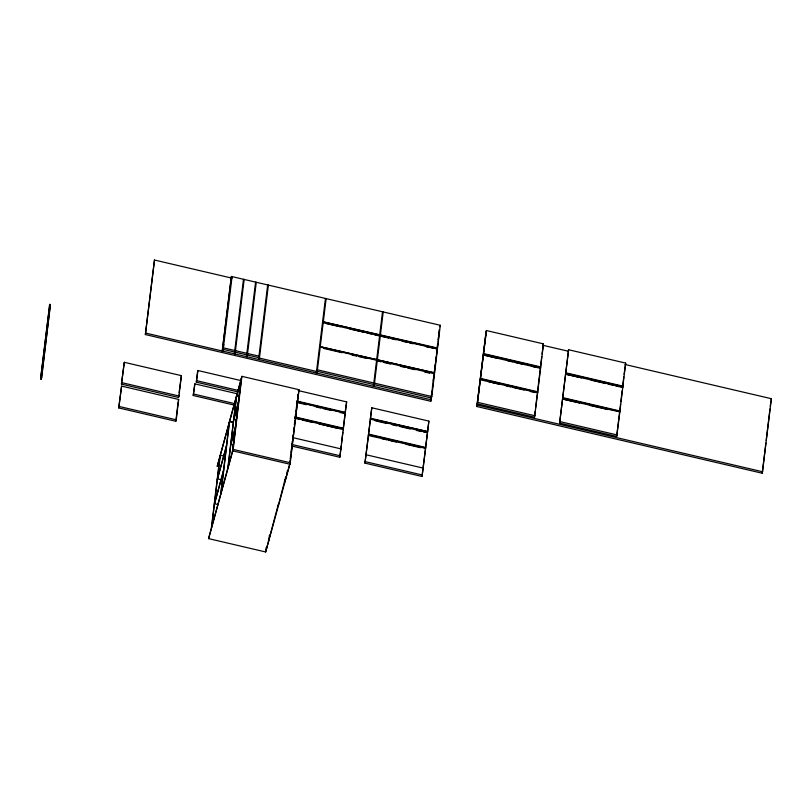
<?xml version="1.0" encoding="UTF-8"?>
<svg xmlns="http://www.w3.org/2000/svg" width="812" height="812" viewBox="0 0 812 812"><rect width="100%" height="100%" fill="white"/><g stroke="black" fill="none" stroke-linecap="round" stroke-linejoin="round"><path stroke-width="1.22" d="M40.6 378.899L49.725 304.378L50.405 304.541L41.686 377.6L41.28 379.062L40.6 378.899L49.725 304.378M41.28 379.062L50.405 304.541M118.755 407.928L121.587 386.106L178.67 399.443L176.234 419.804L175.839 421.276L118.755 407.928L121.587 386.106M121.455 384.127L124.287 362.304L181.37 375.641L178.934 396.002L178.538 397.464L121.455 384.127L124.287 362.304M437.81 344.258L430.776 401.28L145.368 334.564L154.483 260.033L231.988 278.151M145.368 334.564L154.483 260.033M178.538 397.464L178.823 395.068M179.107 392.673L181.37 375.641M175.839 421.276L178.122 402.102M233.836 404.995L193.236 395.505L194.85 383.863L237.916 393.932M193.236 395.505L194.85 383.863M238.16 391.952L196.321 382.168L197.539 371.987L197.935 370.526L241.002 380.595M196.321 382.168L197.935 370.526M231.379 276.456L222.265 350.977L231.379 276.456L440.297 325.287L437.455 348.531L323.288 321.846L437.587 348.043M223.249 348.622L222.945 351.139L232.07 276.608L231.664 278.08M223.462 346.846L223.757 344.339M225.097 333.093L225.401 330.585M229.157 423.072L217.2 466.453L241.885 376.342L298.968 389.689L290.249 462.749L265.676 551.967L208.593 538.62L220.651 494.335M211.384 527.973L219.89 456.709M211.79 526.511L214.5 503.755L218.144 504.607M214.612 502.851L217.464 478.897L221.108 479.75M217.575 478.004L220.296 455.248L223.939 456.1M234.658 351.291L234.363 353.809L243.478 279.277M235.348 351.444L235.044 353.971L244.168 279.44M220.61 494.63L223.371 471.579M223.473 470.676L226.335 446.722M226.436 445.829L229.187 422.768L236.272 397.23M221.016 493.168L229.593 421.306L233.237 422.159M227.736 468.798L236.302 396.926L241.377 378.707M228.131 467.336L230.862 443.87L235.429 427.285L230.75 444.763M230.994 443.372L233.826 419.012L238.393 402.437L233.714 419.905M233.957 418.525L236.708 395.464L239.134 396.033M232.465 451.431L235.186 428.675M235.287 427.772L238.149 403.818M238.251 402.925L240.971 380.168M241.479 377.803L232.76 450.863L289.843 464.21L298.968 389.689M208.593 538.62L233.166 449.401L241.885 376.342M246.767 354.113L246.462 356.63L255.587 282.109M247.447 354.276L247.152 356.793L256.267 282.272M258.866 356.945L258.561 359.462L267.686 284.941M268.366 285.103L259.251 359.625M265.676 551.967L278.394 504.039M265.93 549.815L266.224 547.318M268.467 541.32L268.762 538.813M268.873 539.858L269.442 535.067M284.809 482.135L285.113 479.659M285.651 477.04L278.14 506.211M286.859 474.523L287.316 470.777M289.549 464.779L289.996 461.023M290.26 458.79L290.747 454.771M291.041 452.274L291.488 448.518M291.934 444.773L292.381 441.017M292.655 438.724L293.132 434.765M293.518 431.537L293.944 427.944M294.32 424.767L294.807 420.758M295.223 417.267L295.517 414.759M295.913 411.471L296.481 406.68M296.766 404.285L297.192 400.692M297.608 397.261L297.913 394.703M325.45 298.44L316.335 372.972M317.319 370.607L317.015 373.124L326.14 298.603M292.472 446.184L339.832 457.257L341.182 445.971M341.476 443.464L342.826 432.187M343.121 429.68L346.115 404.609M339.832 457.257L346.673 401.899L298.085 390.542M373.865 382.533L373.408 386.309L382.533 311.788M368.506 434.603L425.589 447.95L427.508 432.491L370.424 419.144L368.404 435.506L425.62 448.356L422.037 476.471L364.953 463.124L371.784 407.766L428.868 421.113L427.619 431.588L370.404 418.738L371.784 407.766M374.403 383.954L374.099 386.471L383.213 311.95M370.404 418.738L370.424 419.144M364.953 463.124L368.536 435.019M430.776 401.28L431.984 391.201M432.431 387.415L432.735 384.898M433.182 381.122L433.628 377.347M434.085 373.561L434.379 371.043M434.836 367.268L435.13 364.74M435.587 360.964L436.034 357.189M436.491 353.403L436.785 350.885M437.242 347.11L437.688 343.334M438.145 339.548L438.439 337.031M438.896 333.255L439.343 329.469M422.037 476.471L428.868 421.113M438.094 341.872L439.454 330.504M431.801 396.55L317.634 369.866L317.228 371.328L431.395 398.022L431.801 396.55L434.511 373.794L320.344 347.11M434.623 372.901L320.324 346.704L434.623 372.901L437.475 348.947L323.176 322.75M625.007 364.497L771.4 398.712L762.275 473.244L476.867 406.528L486.398 330.535L543.472 343.882L540.487 368.323L483.404 354.976L497.979 358.386M476.867 406.528L485.992 331.996M480.44 379.833L537.656 392.683L534.499 417.206L477.415 403.858L486.398 330.535M534.499 417.206L535.24 411.014M535.534 408.537L541.746 356.488M542.04 354.012L543.472 343.882M540.619 367.836L537.656 392.683M562.635 399.047L619.85 411.897L616.694 436.42L559.61 423.082L568.593 349.749L625.676 363.096L622.682 387.537L615.394 385.832M559.61 423.082L568.593 349.749M616.694 436.42L620.541 404.203M620.835 401.727L622.165 390.572M622.459 388.095L623.789 376.951M624.083 374.464L625.676 363.096M565.599 374.19L622.814 387.05L619.85 411.897M762.275 473.244L765.889 443.007M766.183 440.49L769.949 408.994M770.243 406.477L770.852 401.432M178.264 400.905L178.67 399.443M226.568 445.341L217.332 479.384L226.467 446.235M223.605 470.189L214.368 504.242L223.503 471.092M221.057 492.874L227.766 468.494M228.172 467.032L232.871 449.97M285.256 480.379L289.955 463.317M346.267 403.361L346.673 401.899M343.283 429.629L294.837 417.784M380.503 334.706L380.26 336.087L388.765 338.076M377.539 359.554L377.428 360.457M374.312 384.675L374.718 383.213M439.901 326.749L440.297 325.287M437.475 348.947L426.412 346.876M427.508 432.491L423.732 432.126M770.994 400.174L771.4 398.712M542.578 345.222L568.41 351.261M483.647 353.596L540.721 366.933M565.842 372.809L622.926 386.147M483.505 354.083L540.589 367.42M565.71 373.297L622.784 386.634M507.693 360.66L512.545 361.797M514.981 362.355L522.268 364.06M531.982 366.334L536.844 367.471M566.817 374.474L581.392 377.885M591.106 380.158L605.681 383.558M608.107 384.127L612.969 385.264M325.612 323.318L340.187 326.718M349.901 328.992L364.476 332.402M366.902 332.961L371.764 334.097M374.19 334.666L379.052 335.803M391.191 338.645L396.053 339.781M402.123 341.202L406.985 342.339M409.41 342.897L413.054 343.75M480.674 378.443L537.757 391.79M562.878 397.657L619.952 411.004M480.542 378.93L537.625 392.277M562.736 398.144L619.82 411.491M488.936 381.823L499.867 384.37M505.937 385.791L510.799 386.928M513.225 387.497L524.156 390.054M530.226 391.475L535.088 392.602M565.061 399.616L579.636 403.016M589.35 405.289L607.569 409.552M323.856 348.45L342.075 352.712M351.789 354.976L356.651 356.113M359.077 356.681L366.364 358.386M378.514 361.228L380.94 361.797M383.365 362.365L390.653 364.06M400.367 366.334L405.229 367.471M407.654 368.039L414.942 369.744M424.666 372.018L429.518 373.144M477.821 402.397L534.905 415.744M560.016 421.611L617.1 434.958M477.273 405.056L762.681 471.772M49.319 305.84L49.999 306.002M222.661 349.515L223.351 349.678M234.759 352.347L235.45 352.499M246.868 355.169L247.548 355.331M258.967 358.001L317.421 371.663M373.814 384.847L374.505 385.01M145.774 333.103L431.182 399.819M296.837 401.016L345.415 412.374M370.536 418.241L427.619 431.588M296.705 401.504L345.283 412.861M296.735 401.92L345.313 413.278L340.319 412.628M297.811 402.691L306.317 404.68M316.03 406.944L320.882 408.081M323.318 408.649L330.606 410.354M375.154 420.768L386.086 423.326M392.155 424.737L397.007 425.874M399.443 426.442L410.375 429M416.444 430.421L421.306 431.558M196.727 380.706L238.555 390.491M236.678 395.769L239.104 396.337M294.949 416.891L343.527 428.249M368.638 434.115L425.721 447.463M294.807 417.378L343.395 428.736M193.632 394.043L235.47 403.828M294.705 418.271L299.557 419.408M301.993 419.977L312.924 422.534M318.994 423.955L323.856 425.092M326.282 425.661L337.213 428.208M381.762 438.622L386.613 439.759M389.049 440.327L396.337 442.032M406.051 444.306L420.626 447.706M121.861 382.665L178.934 396.002M233.856 419.418L236.282 419.987M41.006 377.438L41.686 377.6M229.552 421.601L233.196 422.453M292.482 437.546L341.06 448.904M366.171 454.781L423.255 468.118M291.66 444.438L340.238 455.796M365.349 461.663L422.433 475.01M119.161 406.467L176.234 419.804M230.882 444.276L233.318 444.844M233.166 449.401L290.249 462.749M223.564 347.881L223.158 349.343L234.577 352.012L234.983 350.551L223.564 347.881M235.663 350.703L235.257 352.175L246.675 354.834L247.081 353.372L235.663 350.703M247.761 353.535L247.366 354.996L258.774 357.666L259.18 356.204L247.761 353.535"/></g></svg>
